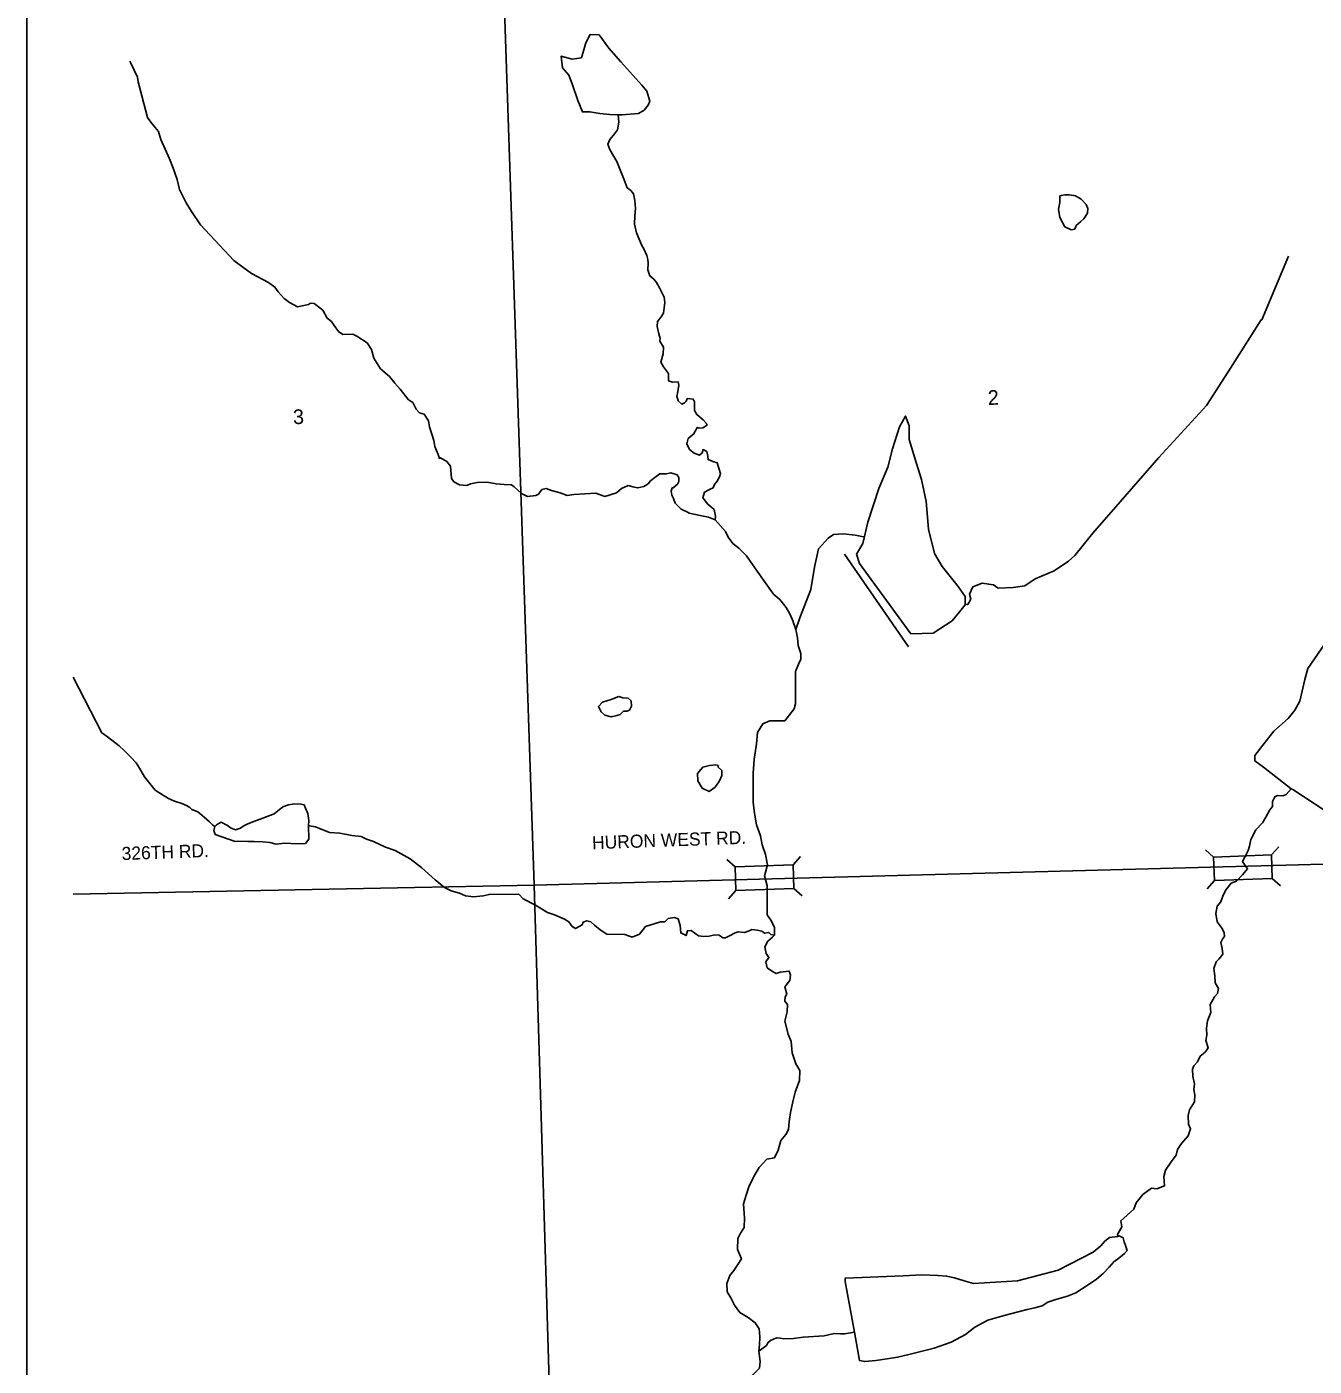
# Model space of a CAD drawing. Extents: x 139.38 to 143.89, y 78.84 to 82.78.
# Drawn here: x 139.379 to 140.691, y 80.024 to 81.389 of the extents above; entities that cross this region are included whole.
import ezdxf

# ---------------------------------------------------------------- set-up
doc = ezdxf.new("R2010")
doc.units = 0
for name, color, linetype in [('PL City Bridges', 7, 'Continuous'), ('PL City Dams', 7, 'Continuous'), ('PL City Lakes', 7, 'Continuous'), ('PL City Local Rd Street Names', 7, 'Continuous'), ('PL City Local Roads', 7, 'Continuous'), ('PL City Map Border', 7, 'Continuous'), ('PL City Rivers', 7, 'Continuous'), ('PL City Section Lines', 7, 'Continuous')]:
    doc.layers.add(name, color=color, linetype=linetype)

msp = doc.modelspace()

# ---------------------------------------------------------------- linework, layer by layer
at = {"layer": 'PL City Bridges'}
for p, q in [((140.655, 80.5533), (140.6475, 80.5449)), ((140.1008, 80.5327), (140.0924, 80.5402)), ((140.1673, 80.5432), (140.1598, 80.5348)), ((140.5885, 80.5428), (140.5801, 80.5503)), ((140.169, 80.5032), (140.1606, 80.5107)), ((140.5893, 80.5188), (140.5818, 80.5104)), ((140.6567, 80.5134), (140.6483, 80.5209)), ((140.1016, 80.5087), (140.0941, 80.5003))]:
    msp.add_line(p, q, dxfattribs=at)
for points in [[(140.5893, 80.5188), (140.6483, 80.5209), (140.6475, 80.5449), (140.5885, 80.5428), (140.5893, 80.5188)], [(140.1016, 80.5087), (140.1606, 80.5107), (140.1598, 80.5348), (140.1008, 80.5327), (140.1016, 80.5087)]]:
    msp.add_lwpolyline(points, dxfattribs=at)
at = {"layer": 'PL City Dams'}
msp.add_line((140.2121, 80.8515), (140.2775, 80.7572), dxfattribs=at)
at = {"layer": 'PL City Lakes'}
for points in [[(139.9858, 81.2997), (140.0023, 81.3008), (140.0081, 81.3044), (140.0122, 81.3094), (140.0137, 81.3136), (140.0107, 81.3238), (140.0058, 81.3299), (139.9843, 81.3535), (139.9721, 81.3676), (139.9621, 81.3811), (139.9531, 81.3816), (139.9485, 81.3731), (139.9441, 81.3578), (139.9346, 81.3562), (139.9233, 81.3593), (139.9247, 81.3476), (139.9313, 81.3402), (139.9347, 81.3313), (139.9406, 81.3142), (139.9452, 81.3026), (139.9526, 81.3028), (139.9628, 81.3011), (139.973, 81.3), (139.9815, 81.2995)], [(140.4316, 81.2171), (140.4318, 81.2102), (140.4304, 81.2033), (140.4317, 81.195), (140.4368, 81.1855), (140.4433, 81.1823), (140.447, 81.1831), (140.4485, 81.1866), (140.4532, 81.1908), (140.4563, 81.1937), (140.4599, 81.1993), (140.4603, 81.2041), (140.4585, 81.2082), (140.4536, 81.2136), (140.4476, 81.2169), (140.4412, 81.2181), (140.4369, 81.218), (140.4332, 81.2172)], [(140.2245, 80.8515), (140.2276, 80.8422), (140.2799, 80.7705), (140.3025, 80.7712), (140.3219, 80.7837), (140.3297, 80.7931), (140.3352, 80.8001), (140.3352, 80.8086), (140.3282, 80.8188), (140.3118, 80.839), (140.304, 80.8523), (140.2978, 80.8772), (140.2954, 80.9053), (140.2908, 80.9279), (140.2853, 80.945), (140.2783, 80.9684), (140.2783, 80.9824), (140.2744, 80.9925), (140.2682, 80.9816), (140.2612, 80.959), (140.2565, 80.9403), (140.2471, 80.9185), (140.2362, 80.8842), (140.2308, 80.8624)], [(139.9893, 80.6916), (139.9903, 80.6916), (139.993, 80.6924), (139.995, 80.6966), (139.9948, 80.7021), (139.9916, 80.7048), (139.9862, 80.7053), (139.9824, 80.7066), (139.9745, 80.7036), (139.9655, 80.7006), (139.9614, 80.6963), (139.9642, 80.6909), (139.968, 80.6876), (139.9745, 80.6857), (139.9803, 80.6872), (139.9835, 80.688), (139.9871, 80.6915)], [(140.0837, 80.6363), (140.081, 80.6369), (140.0746, 80.6361), (140.0678, 80.6345), (140.0626, 80.6281), (140.0628, 80.6205), (140.0673, 80.6131), (140.0743, 80.6098), (140.0806, 80.6141), (140.0847, 80.6205), (140.0872, 80.6261), (140.0871, 80.6309), (140.0832, 80.6349)], [(139.5705, 80.5741), (139.5695, 80.5699), (139.5707, 80.5658), (139.5912, 80.5588), (139.5949, 80.5589), (139.604, 80.5585), (139.6104, 80.5586), (139.6195, 80.5582), (139.6264, 80.5577), (139.6329, 80.5558), (139.6414, 80.5568), (139.6548, 80.5564), (139.6628, 80.5567), (139.6664, 80.5609), (139.666, 80.5747), (139.6664, 80.5802), (139.6651, 80.5871), (139.6628, 80.5926), (139.6616, 80.596), (139.6584, 80.5966), (139.6515, 80.5971), (139.6456, 80.5962), (139.6398, 80.594), (139.631, 80.5868), (139.6193, 80.5824), (139.6093, 80.5786), (139.6035, 80.5764), (139.5993, 80.5742), (139.5967, 80.5721), (139.5914, 80.5705), (139.5865, 80.5725), (139.5833, 80.5751), (139.5768, 80.5784), (139.572, 80.5755)], [(140.2224, 80.0584), (140.2275, 80.0295), (140.2329, 80.0283), (140.2441, 80.0293), (140.2558, 80.031), (140.2664, 80.0327), (140.2765, 80.0351), (140.2887, 80.0382), (140.3035, 80.042), (140.3209, 80.0481), (140.3357, 80.0561), (140.3451, 80.0633), (140.3582, 80.0705), (140.3751, 80.0752), (140.3985, 80.0813), (140.4064, 80.083), (140.4138, 80.0852), (140.4196, 80.0889), (140.4286, 80.0919), (140.4397, 80.095), (140.4481, 80.0986), (140.4607, 80.1066), (140.4691, 80.1124), (140.4759, 80.1181), (140.4821, 80.1245), (140.4867, 80.1301), (140.492, 80.1337), (140.4977, 80.1387), (140.5003, 80.1416), (140.4997, 80.1436), (140.4985, 80.1477), (140.4974, 80.1504), (140.4962, 80.1546), (140.4924, 80.1565), (140.4908, 80.1558), (140.4823, 80.1548), (140.4776, 80.1513), (140.4735, 80.1463), (140.4656, 80.1399), (140.4299, 80.1216), (140.3885, 80.1107), (140.3438, 80.1081), (140.3341, 80.1106), (140.3244, 80.1137), (140.3163, 80.1156), (140.3078, 80.116), (140.2912, 80.1169), (140.272, 80.1157), (140.2129, 80.1133), (140.213, 80.1099)]]:
    msp.add_lwpolyline(points, close=True, dxfattribs=at)
msp.add_lwpolyline([(140.7434, 80.8202), (140.6845, 80.735), (140.6816, 80.7238), (140.6764, 80.7016), (140.6713, 80.6925), (140.6646, 80.684), (140.65, 80.6712), (140.6387, 80.657), (140.6305, 80.6464), (140.6306, 80.6409), (140.6393, 80.6343), (140.6677, 80.6123), (140.6693, 80.6117), (140.7139, 80.5826)], dxfattribs=at)
at = {"layer": 'PL City Local Roads'}
for points in [[(139.896, 80.5142), (139.8616, 81.5276)], [(139.896, 80.5142), (140.9046, 80.5409)], [(139.4261, 80.505), (139.896, 80.5142)], [(139.9261, 79.5139), (139.896, 80.5142)]]:
    msp.add_lwpolyline(points, dxfattribs=at)
at = {"layer": 'PL City Map Border'}
msp.add_lwpolyline([(139.3788, 78.8996), (139.3788, 82.7822), (143.2614, 82.7822), (143.2614, 78.8996), (139.3788, 78.8996)], dxfattribs=at)
at = {"layer": 'PL City Rivers'}
for points in [[(139.4837, 81.3544), (139.4848, 81.3523), (139.4917, 81.338), (139.4923, 81.3332), (139.5019, 81.2969), (139.5052, 81.2922), (139.5097, 81.2868), (139.513, 81.2827), (139.5153, 81.2745), (139.5244, 81.2548), (139.5279, 81.2452), (139.532, 81.2336), (139.5344, 81.2233), (139.5412, 81.2097), (139.5468, 81.2009), (139.5557, 81.1873), (139.5898, 81.151), (139.5991, 81.1444), (139.6078, 81.1377), (139.6251, 81.1285), (139.6317, 81.1239), (139.635, 81.1192), (139.6411, 81.1124), (139.6465, 81.1084), (139.6547, 81.1038), (139.6658, 81.1062), (139.6679, 81.1077), (139.6716, 81.1071), (139.676, 81.1038), (139.6804, 81.1004), (139.6849, 81.0923), (139.6892, 81.0889), (139.692, 81.0849), (139.6965, 81.0788), (139.7008, 81.0755), (139.711, 81.0758), (139.7153, 81.0738), (139.7256, 81.0672), (139.7301, 81.0604), (139.7325, 81.0515), (139.7392, 81.0407), (139.7485, 81.0327), (139.754, 81.0259), (139.7595, 81.0198), (139.7678, 81.009), (139.7722, 81.0064), (139.7756, 80.9996), (139.7789, 80.9956), (139.7837, 80.9943), (139.7882, 80.9875), (139.7894, 80.9814), (139.7936, 80.9677), (139.7948, 80.9615), (139.7982, 80.9533), (139.7994, 80.9492), (139.8005, 80.9499), (139.807, 80.946), (139.8108, 80.9412), (139.8117, 80.9288), (139.814, 80.9255), (139.8199, 80.9222), (139.8274, 80.9217), (139.8311, 80.9232), (139.838, 80.9248), (139.8481, 80.925), (139.8573, 80.9232), (139.8653, 80.9228), (139.8728, 80.9223), (139.8755, 80.9203), (139.8831, 80.9136), (139.8891, 80.9103), (139.8976, 80.9113), (139.9002, 80.9127), (139.9023, 80.9155), (139.9038, 80.9177), (139.9081, 80.9185), (139.9135, 80.9166), (139.9226, 80.9141), (139.9296, 80.9115), (139.9365, 80.9124), (139.9589, 80.9137), (139.9681, 80.9105), (139.9797, 80.9143), (139.9849, 80.9186), (139.9918, 80.9215), (139.9966, 80.9203), (140.0015, 80.9191), (140.0078, 80.9206), (140.012, 80.9235), (140.0146, 80.9263), (140.0188, 80.9299), (140.024, 80.9335), (140.0309, 80.9337), (140.0352, 80.9345), (140.0416, 80.9326), (140.0433, 80.9299), (140.0434, 80.9258), (140.0419, 80.923), (140.0377, 80.9194), (140.0367, 80.9194), (140.0357, 80.9159), (140.0364, 80.9118), (140.0381, 80.9084), (140.0398, 80.9036), (140.0458, 80.8975), (140.0523, 80.8943), (140.054, 80.8936), (140.0652, 80.8912), (140.0738, 80.8894), (140.0803, 80.8868)], [(139.9815, 81.2995), (139.9823, 81.292), (139.9809, 81.2843), (139.9768, 81.2787), (139.9732, 81.2744), (139.9712, 81.2696), (139.9729, 81.2648), (139.9763, 81.2587), (139.9802, 81.2519), (139.9877, 81.2334), (139.9906, 81.2252), (139.9944, 81.2226), (139.9972, 81.2192), (139.9984, 81.2123), (139.9992, 81.2041), (139.9984, 81.1965), (139.9981, 81.1882), (140.0004, 81.1793), (140.0056, 81.1663), (140.0078, 81.1629), (140.0107, 81.1561), (140.0119, 81.152), (140.012, 81.1485), (140.0117, 81.1416), (140.014, 81.1355), (140.0178, 81.1321), (140.0206, 81.1288), (140.0234, 81.124), (140.0256, 81.1192), (140.0285, 81.1138), (140.0292, 81.1083), (140.0279, 81.0972), (140.0253, 81.0937), (140.0217, 81.0888), (140.0213, 81.0839), (140.0231, 81.0764), (140.0243, 81.0716), (140.0239, 81.0688), (140.0278, 81.0627), (140.0274, 81.0558), (140.025, 81.0474), (140.0278, 81.0427), (140.0328, 81.0359), (140.033, 81.0283), (140.0368, 81.0271), (140.0427, 81.0272), (140.0433, 81.0238), (140.0419, 81.0155), (140.0415, 81.0127), (140.0427, 81.0079), (140.0465, 81.0046), (140.0491, 81.006), (140.0507, 81.0074), (140.0522, 81.0102), (140.0581, 81.0097), (140.0593, 81.007), (140.0595, 80.998), (140.0618, 80.994), (140.0683, 80.9886), (140.0711, 80.9852), (140.0722, 80.9832), (140.068, 80.9803), (140.0643, 80.9802), (140.0621, 80.9808), (140.0606, 80.978), (140.0591, 80.9752), (140.0591, 80.9745), (140.057, 80.9731), (140.0529, 80.9695), (140.0514, 80.964), (140.0542, 80.9585), (140.0592, 80.9545), (140.0645, 80.9526), (140.0672, 80.9548), (140.0681, 80.9582), (140.0719, 80.9563), (140.0731, 80.9515), (140.0732, 80.948), (140.0781, 80.9461), (140.0824, 80.9448), (140.0859, 80.9339), (140.0849, 80.9304), (140.0824, 80.9262), (140.0798, 80.9227), (140.0783, 80.9192), (140.0746, 80.9177), (140.0694, 80.9148), (140.0679, 80.9092), (140.0729, 80.9025), (140.0795, 80.8971), (140.0807, 80.8903), (140.0803, 80.8868)], [(140.665, 81.1555), (140.6375, 81.0905), (140.6369, 81.0905), (140.6032, 81.0377), (140.5813, 81.0033), (140.5326, 80.9501), (140.4655, 80.873), (140.4469, 80.8503), (140.4407, 80.8446), (140.426, 80.8346), (140.4065, 80.8264), (140.396, 80.8192), (140.3843, 80.8175), (140.3689, 80.817), (140.364, 80.8204), (140.3527, 80.8221), (140.3432, 80.8184), (140.3397, 80.8107), (140.3409, 80.8059), (140.3379, 80.8003), (140.3357, 80.8007)], [(140.141, 80.4633), (140.1408, 80.471), (140.138, 80.4773), (140.1334, 80.4839), (140.1334, 80.4921), (140.1334, 80.4995), (140.1334, 80.5073), (140.1334, 80.5135), (140.1306, 80.5236), (140.1337, 80.5349), (140.1318, 80.5455), (140.1283, 80.5552), (140.1267, 80.5645), (140.1224, 80.5758), (140.1205, 80.5875), (140.1193, 80.5988), (140.1193, 80.6284), (140.1201, 80.6421), (140.1224, 80.6584), (140.1236, 80.6697), (140.1291, 80.6787), (140.1361, 80.6818), (140.1513, 80.6818), (140.161, 80.6939), (140.1622, 80.699), (140.1622, 80.711), (140.1622, 80.7204), (140.1622, 80.7321), (140.1653, 80.7395), (140.1676, 80.7446), (140.1676, 80.7504), (140.1649, 80.7586), (140.1645, 80.7664), (140.1626, 80.7749), (140.1599, 80.7827), (140.1599, 80.7831), (140.1567, 80.7909), (140.1528, 80.7972), (140.1462, 80.8053), (140.1404, 80.8104), (140.1373, 80.8147), (140.1209, 80.8377), (140.1123, 80.8498), (140.1045, 80.8579), (140.0983, 80.8626), (140.0936, 80.8688), (140.0909, 80.8747), (140.0803, 80.8868)], [(140.2315, 80.8694), (140.223, 80.871), (140.2113, 80.8725), (140.2012, 80.8718), (140.1957, 80.8679), (140.1856, 80.857), (140.1817, 80.8383), (140.1778, 80.8157), (140.1669, 80.7868), (140.1626, 80.7749)], [(139.4261, 80.7263), (139.4552, 80.6695), (139.4611, 80.6655), (139.4731, 80.6562), (139.4781, 80.6515), (139.4847, 80.6448), (139.4902, 80.6387), (139.4935, 80.6333), (139.4986, 80.6245), (139.5096, 80.611), (139.5162, 80.607), (139.5232, 80.6024), (139.5292, 80.5998), (139.5367, 80.5973), (139.5416, 80.5953), (139.5448, 80.5934), (139.547, 80.5913), (139.553, 80.5888), (139.5573, 80.5854), (139.5595, 80.5834), (139.565, 80.5787), (139.5683, 80.5754), (139.5705, 80.5741)], [(140.6677, 80.6123), (140.6626, 80.6066), (140.6589, 80.6051), (140.6535, 80.6057), (140.6509, 80.6042), (140.6484, 80.5993), (140.6485, 80.5945), (140.6459, 80.591), (140.6419, 80.5833), (140.6383, 80.5776), (140.6316, 80.5705), (140.6265, 80.5607), (140.6251, 80.5538), (140.6236, 80.5496), (140.6211, 80.544), (140.6181, 80.5384), (140.6231, 80.5309), (140.6179, 80.5246), (140.6117, 80.5182), (140.6064, 80.516), (140.6013, 80.5096), (140.5982, 80.504), (140.5958, 80.497), (140.5922, 80.4928), (140.5908, 80.4851), (140.5921, 80.4769), (140.5971, 80.4701), (140.5994, 80.4654), (140.5995, 80.4619), (140.5979, 80.4598), (140.5959, 80.4556), (140.5971, 80.4494), (140.5978, 80.4439), (140.5942, 80.439), (140.5911, 80.4361), (140.5887, 80.4292), (140.5899, 80.4216), (140.5901, 80.4147), (140.5935, 80.4086), (140.5926, 80.4037), (140.5895, 80.4002), (140.5849, 80.3925), (140.5857, 80.3842), (140.5822, 80.3758), (140.5813, 80.3682), (140.5815, 80.3613), (140.5806, 80.3558), (140.583, 80.3482), (140.5799, 80.344), (140.5747, 80.3397), (140.5722, 80.3341), (140.5685, 80.3299), (140.567, 80.3264), (140.5672, 80.3195), (140.5691, 80.3113), (140.5682, 80.3057), (140.5694, 80.3002), (140.5691, 80.2933), (140.564, 80.2849), (140.5625, 80.2793), (140.5628, 80.2704), (140.565, 80.2656), (140.5626, 80.2586), (140.5559, 80.2508), (140.5518, 80.2445), (140.5503, 80.2389), (140.5452, 80.2319), (140.5396, 80.2234), (140.5376, 80.2172), (140.5384, 80.2075), (140.5305, 80.2045), (140.5251, 80.2051), (140.5163, 80.1986), (140.5096, 80.1901), (140.5071, 80.1839), (140.5003, 80.1775), (140.4941, 80.1718), (140.4948, 80.1656), (140.4907, 80.1579), (140.4908, 80.1558)], [(139.666, 80.5747), (139.6671, 80.5747), (139.673, 80.5735), (139.6875, 80.5677), (139.6977, 80.5673), (139.71, 80.5649), (139.7197, 80.5638), (139.7251, 80.5612), (139.7321, 80.5586), (139.7445, 80.5528), (139.7542, 80.5496), (139.7694, 80.5411), (139.7814, 80.5318), (139.7951, 80.5197), (139.8044, 80.5117), (139.8114, 80.5084), (139.82, 80.5059), (139.826, 80.5033), (139.834, 80.5022), (139.8441, 80.5032), (139.85, 80.5047), (139.8804, 80.5049), (139.8848, 80.5002), (139.8973, 80.4936), (139.9097, 80.4864), (139.9167, 80.4838), (139.927, 80.4793), (139.9314, 80.4767), (139.9347, 80.4719), (139.938, 80.4699), (139.9448, 80.4736), (139.9458, 80.4764), (139.9495, 80.4779), (139.9538, 80.4766), (139.9576, 80.4733), (139.9631, 80.4686), (139.9701, 80.464), (139.9883, 80.4638), (139.9958, 80.4612), (140.0032, 80.4642), (140.0094, 80.472), (140.0248, 80.4766), (140.029, 80.4767), (140.0327, 80.4802), (140.039, 80.4811), (140.0428, 80.4798), (140.0446, 80.473), (140.0454, 80.4654), (140.0508, 80.4628), (140.0522, 80.4677), (140.056, 80.4678), (140.0598, 80.4651), (140.0636, 80.4625), (140.0689, 80.4619), (140.0743, 80.4621), (140.0801, 80.4636), (140.0844, 80.4631), (140.0882, 80.4604), (140.0909, 80.4605), (140.0956, 80.4627), (140.1009, 80.4656), (140.104, 80.4664), (140.1105, 80.4659), (140.1152, 80.4674), (140.1178, 80.4689), (140.1232, 80.4683), (140.128, 80.4671), (140.1308, 80.4651), (140.135, 80.4659), (140.1372, 80.4639), (140.141, 80.4633)], [(140.141, 80.4633), (140.1389, 80.4612), (140.1342, 80.4569), (140.1312, 80.4513), (140.1324, 80.4444), (140.1352, 80.4404), (140.1321, 80.4361), (140.1334, 80.43), (140.1388, 80.426), (140.1426, 80.424), (140.1468, 80.4255), (140.1559, 80.4265), (140.1571, 80.4224), (140.1567, 80.4168), (140.1515, 80.4105), (140.1534, 80.4029), (140.1518, 80.4001), (140.1514, 80.396), (140.1542, 80.3926), (140.1539, 80.385), (140.1515, 80.3753), (140.155, 80.3622), (140.1579, 80.3547), (140.1588, 80.343), (140.1628, 80.3321), (140.1668, 80.3253), (140.1665, 80.3149), (140.1621, 80.3031), (140.1597, 80.2933), (140.1573, 80.2822), (140.156, 80.2732), (140.1552, 80.2649), (140.1526, 80.26), (140.1475, 80.2537), (140.1446, 80.2439), (140.141, 80.2362), (140.1331, 80.2346), (140.1253, 80.2261), (140.1202, 80.2177), (140.1147, 80.2065), (140.1122, 80.1981), (140.1093, 80.1891), (140.1102, 80.1746), (140.11, 80.1649), (140.1064, 80.1593), (140.1034, 80.1537), (140.1031, 80.1426), (140.1072, 80.1331), (140.1036, 80.1275), (140.0995, 80.1211), (140.0954, 80.1162), (140.0924, 80.1078), (140.0926, 80.0995), (140.0965, 80.0934), (140.1, 80.0859), (140.1055, 80.0785), (140.1142, 80.0732), (140.1213, 80.0679), (140.1252, 80.0618), (140.126, 80.0535), (140.1257, 80.0453), (140.1248, 80.039)], [(140.2224, 80.0584), (140.2123, 80.0567), (140.2081, 80.0566), (140.2017, 80.0571), (140.1916, 80.0547), (140.1703, 80.0534), (140.1602, 80.0518), (140.1506, 80.0515), (140.1468, 80.0521), (140.1431, 80.0527), (140.1368, 80.0497), (140.1341, 80.0476), (140.1326, 80.0448), (140.1248, 80.039)], [(140.1427, 79.7275), (140.1427, 79.7504), (140.1357, 79.787), (140.124, 79.8299), (140.1209, 79.858), (140.1154, 79.8712), (140.11, 79.9024), (140.1061, 79.9226), (140.0983, 79.9445), (140.0983, 79.9632), (140.1037, 79.9959), (140.1092, 80.0076), (140.1186, 80.0146), (140.1256, 80.0216), (140.1263, 80.0286), (140.1248, 80.039)]]:
    msp.add_lwpolyline(points, dxfattribs=at)

# ---------------------------------------------------------------- texts
at = {"layer": 'PL City Local Rd Street Names'}
for s, p in [('HURON WEST RD.', (139.9552, 80.5507)), ('326TH RD.', (139.4757, 80.5397))]:
    msp.add_text(s, height=0.0133, rotation=2.063, dxfattribs=at).set_placement(p)
at = {"layer": 'PL City Section Lines'}
for s, rotation, p in [('2', 1.9568, (140.3586, 81.0037)), ('3', 2.066, (139.6504, 80.9841))]:
    msp.add_text(s, height=0.015, rotation=rotation, dxfattribs=at).set_placement(p)

doc.saveas('drawing.dxf')
